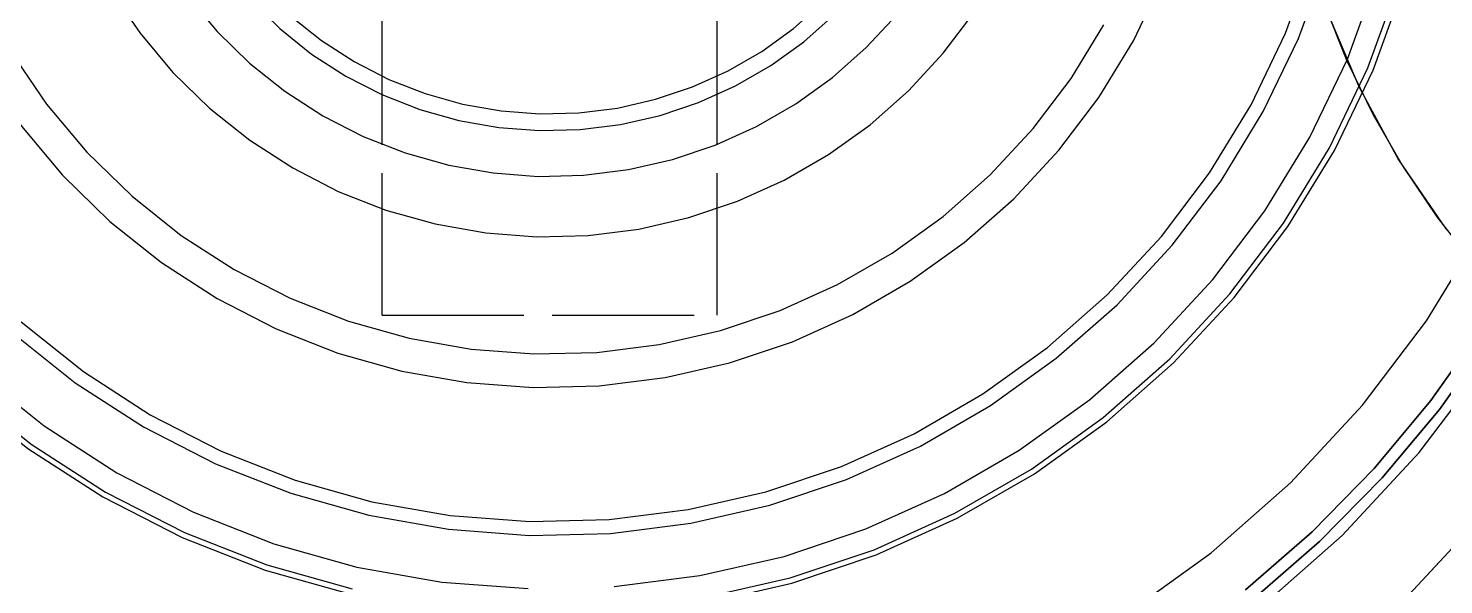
# Model space of a CAD drawing. Header units: millimetres. Extents: x -9 to 234, y -53 to 196.
# Drawn here: x 20.58 to 33.25, y 137.99 to 142.97 of the extents above; entities that cross this region are included whole.
import ezdxf

# ---------------------------------------------------------------- set-up
doc = ezdxf.new("R2010")
doc.units = ezdxf.units.MM
doc.linetypes.add('DASHED', pattern=[1.524, 1.27, -0.254])
doc.layers.add('HIDDEN', color=8, linetype='DASHED')
doc.layers.add('VISIBLE', color=7, linetype='CONTINUOUS')

msp = doc.modelspace()

# ---------------------------------------------------------------- linework, layer by layer
at = {"layer": 'HIDDEN'}
for points in [[(31.47901, 137.94101), (32.07613, 138.46077), (32.63003, 139.02635), (33.13722, 139.63417), (33.59448, 140.2804), (33.99892, 140.96093), (34.34798, 141.67146), (34.63945, 142.40748), (34.87149, 143.16436), (35.04261, 143.93728), (35.15176, 144.72136), (35.19822, 145.51163), (35.18171, 146.3031), (35.10233, 147.09075), (34.96058, 147.86959), (34.75737, 148.63471), (34.49397, 149.38124), (34.17206, 150.10448), (33.79367, 150.79983), (33.3612, 151.4629), (32.87738, 152.08949), (32.34528, 152.67563), (31.76827, 153.21762), (31.15, 153.71202)], [(31.53877, 137.84793), (32.1421, 138.37179), (32.70194, 138.94188), (33.21478, 139.55461), (33.67737, 140.2061), (34.0868, 140.89224), (34.44049, 141.60872), (34.73619, 142.35101), (34.97206, 143.11442), (35.14659, 143.89415), (35.25869, 144.68526), (35.30765, 145.48278), (35.29317, 146.28167), (35.21533, 147.07689), (35.07462, 147.86342), (34.87194, 148.6363), (34.60856, 149.39066), (34.28614, 150.12174), (33.90671, 150.82493), (33.47268, 151.49578), (32.98678, 152.13008), (32.45206, 152.72381), (31.87192, 153.27323), (31.25, 153.77487)], [(19.95651, 151.69825), (19.38559, 151.14138), (18.87294, 150.53044), (18.42367, 149.87148), (18.04225, 149.17107), (17.73246, 148.43616), (17.49738, 147.67406), (17.33935, 146.89234), (17.25994, 146.09877), (17.25994, 145.30123), (17.33935, 144.50766), (17.49738, 143.72594), (17.73246, 142.96384), (18.04225, 142.22893), (18.42367, 141.52852), (18.87294, 140.86956), (19.38559, 140.25862), (19.95651, 139.70175), (20.58005, 139.2045), (21.25, 138.7718), (21.9597, 138.40795), (22.70211, 138.11658), (23.46983, 137.90058)], [(19.95651, 151.69825), (19.38559, 151.14138), (18.87294, 150.53044), (18.42367, 149.87148), (18.04225, 149.17107), (17.73246, 148.43616), (17.49738, 147.67406), (17.33935, 146.89234), (17.25994, 146.09877), (17.25994, 145.30123), (17.33935, 144.50766), (17.49738, 143.72594), (17.73246, 142.96384), (18.04225, 142.22893), (18.42367, 141.52852), (18.87294, 140.86956), (19.38559, 140.25862), (19.95651, 139.70175), (20.58005, 139.2045), (21.25, 138.7718), (21.9597, 138.40795), (22.70211, 138.11658), (23.46983, 137.90058)], [(19.95651, 151.69825), (19.38559, 151.14138), (18.87294, 150.53044), (18.42367, 149.87148), (18.04225, 149.17107), (17.73246, 148.43616), (17.49738, 147.67406), (17.33935, 146.89234), (17.25994, 146.09877), (17.25994, 145.30123), (17.33935, 144.50766), (17.49738, 143.72594), (17.73246, 142.96384), (18.04225, 142.22893), (18.42367, 141.52852), (18.87294, 140.86956), (19.38559, 140.25862), (19.95651, 139.70175), (20.58005, 139.2045), (21.25, 138.7718), (21.9597, 138.40795), (22.70211, 138.11658), (23.46983, 137.90058)], [(19.95651, 151.69825), (19.38559, 151.14138), (18.87294, 150.53044), (18.42367, 149.87148), (18.04225, 149.17107), (17.73246, 148.43616), (17.49738, 147.67406), (17.33935, 146.89234), (17.25994, 146.09877), (17.25994, 145.30123), (17.33935, 144.50766), (17.49738, 143.72594), (17.73246, 142.96384), (18.04225, 142.22893), (18.42367, 141.52852), (18.87294, 140.86956), (19.38559, 140.25862), (19.95651, 139.70175), (20.58005, 139.2045), (21.25, 138.7718), (21.9597, 138.40795), (22.70211, 138.11658), (23.46983, 137.90058)], [(19.9896, 151.66076), (19.42224, 151.10737), (18.9128, 150.50025), (18.46634, 149.84541), (18.0873, 149.14938), (17.77944, 148.41906), (17.54584, 147.66172), (17.38879, 146.88489), (17.30988, 146.09627), (17.30988, 145.30373), (17.38879, 144.51511), (17.54584, 143.73828), (17.77944, 142.98094), (18.0873, 142.25062), (18.46634, 141.55459), (18.9128, 140.89975), (19.42224, 140.29263), (19.9896, 139.73924), (20.60924, 139.24509), (21.275, 138.8151), (21.98027, 138.45353), (22.71803, 138.16398), (23.48096, 137.94932)], [(19.9896, 151.66076), (19.42224, 151.10737), (18.9128, 150.50025), (18.46634, 149.84541), (18.0873, 149.14938), (17.77944, 148.41906), (17.54584, 147.66172), (17.38879, 146.88489), (17.30988, 146.09627), (17.30988, 145.30373), (17.38879, 144.51511), (17.54584, 143.73828), (17.77944, 142.98094), (18.0873, 142.25062), (18.46634, 141.55459), (18.9128, 140.89975), (19.42224, 140.29263), (19.9896, 139.73924), (20.60924, 139.24509), (21.275, 138.8151), (21.98027, 138.45353), (22.71803, 138.16398), (23.48096, 137.94932)], [(33.33061, 150.30552), (33.01567, 149.86931), (32.73282, 149.41165), (32.4835, 148.93489), (32.269, 148.44148), (32.09043, 147.93396), (31.9487, 147.41495), (31.84454, 146.88711), (31.7785, 146.35316), (31.75089, 145.81585), (31.76188, 145.27795), (31.81141, 144.74222), (31.89921, 144.21141), (32.02484, 143.68827), (32.18765, 143.17548), (32.3868, 142.67568), (32.62127, 142.19144), (32.88985, 141.72526), (33.19117, 141.27953), (33.52366, 140.85655)], [(33.27151, 150.22853), (32.85032, 149.61076), (32.49273, 148.95413), (32.20231, 148.26515), (31.98192, 147.55068), (31.83377, 146.81782), (31.75932, 146.07384), (31.75932, 145.32616), (31.83377, 144.58218), (31.98192, 143.84932), (32.20231, 143.13485), (32.49273, 142.44587), (32.85032, 141.78924), (33.27151, 141.17147)], [(20.43672, 140.24589), (21.00369, 139.79375), (21.61287, 139.4003), (22.25819, 139.06947), (22.93324, 138.80453), (23.63132, 138.60812), (24.34549, 138.48219), (25.06865, 138.428), (25.79361, 138.44608), (26.51316, 138.53625), (27.22017, 138.69762), (27.90759, 138.92858), (28.5686, 139.22684), (29.19662, 139.58943), (29.78543, 140.01275), (30.32916, 140.4926), (30.82241, 141.02419), (31.26028, 141.60226), (31.63842, 142.22105), (31.95306, 142.87442), (32.20109, 143.55587), (32.38003, 144.25863), (32.48812, 144.97572), (32.52426, 145.7)], [(20.51895, 140.33906), (21.07623, 139.89464), (21.675, 139.50792), (22.3093, 139.18273), (22.97282, 138.92232), (23.65898, 138.72927), (24.36094, 138.60549), (25.07175, 138.55222), (25.78432, 138.56999), (26.49158, 138.65862), (27.18651, 138.81724), (27.86219, 139.04425), (28.51191, 139.33742), (29.12921, 139.69381), (29.70795, 140.1099), (30.24239, 140.58155), (30.72722, 141.10407), (31.15761, 141.67226), (31.52928, 142.28048), (31.83855, 142.92269), (32.08235, 143.5925), (32.25823, 144.28326), (32.36447, 144.98809), (32.4, 145.7)], [(25.82916, 137.97167), (26.59577, 138.06774), (27.34901, 138.23966), (28.08139, 138.48573), (28.78563, 138.80349), (29.45473, 139.1898), (30.08205, 139.64081), (30.66134, 140.15203), (31.18684, 140.7184), (31.65335, 141.33427), (32.05622, 141.99353), (32.39144, 142.68963), (32.65569, 143.41565), (32.84634, 144.16437), (32.96149, 144.92835), (33, 145.7)], [(25.82916, 137.97167), (26.59577, 138.06774), (27.34901, 138.23966), (28.08139, 138.48573), (28.78563, 138.80349), (29.45473, 139.1898), (30.08205, 139.64081), (30.66134, 140.15203), (31.18684, 140.7184), (31.65335, 141.33427), (32.05622, 141.99353), (32.39144, 142.68963), (32.65569, 143.41565), (32.84634, 144.16437), (32.96149, 144.92835), (33, 145.7)], [(26.6305, 137.87078), (27.40318, 138.04714), (28.15446, 138.29955), (28.87687, 138.62552), (29.56324, 139.02179), (30.20674, 139.48444), (30.80098, 140.00886), (31.34005, 140.58984), (31.8186, 141.22161), (32.23186, 141.89788), (32.57574, 142.61194), (32.8468, 143.3567), (33.04237, 144.12474), (33.16049, 144.90844), (33.2, 145.7)], [(26.6305, 137.87078), (27.40318, 138.04714), (28.15446, 138.29955), (28.87687, 138.62552), (29.56324, 139.02179), (30.20674, 139.48444), (30.80098, 140.00886), (31.34005, 140.58984), (31.8186, 141.22161), (32.23186, 141.89788), (32.57574, 142.61194), (32.8468, 143.3567), (33.04237, 144.12474), (33.16049, 144.90844), (33.2, 145.7)], [(26.63919, 137.82154), (27.41672, 137.99901), (28.17273, 138.25301), (28.89969, 138.58103), (29.59037, 138.97979), (30.23792, 139.44535), (30.83589, 139.97307), (31.37836, 140.5577), (31.85991, 141.19344), (32.27577, 141.87397), (32.62181, 142.59252), (32.89458, 143.34196), (33.09138, 144.11483), (33.21025, 144.90346), (33.25, 145.7)], [(26.63919, 137.82154), (27.41672, 137.99901), (28.17273, 138.25301), (28.89969, 138.58103), (29.59037, 138.97979), (30.23792, 139.44535), (30.83589, 139.97307), (31.37836, 140.5577), (31.85991, 141.19344), (32.27577, 141.87397), (32.62181, 142.59252), (32.89458, 143.34196), (33.09138, 144.11483), (33.21025, 144.90346), (33.25, 145.7)], [(26.63919, 137.82154), (27.41672, 137.99901), (28.17273, 138.25301), (28.89969, 138.58103), (29.59037, 138.97979), (30.23792, 139.44535), (30.83589, 139.97307), (31.37836, 140.5577), (31.85991, 141.19344), (32.27577, 141.87397), (32.62181, 142.59252), (32.89458, 143.34196), (33.09138, 144.11483), (33.21025, 144.90346), (33.25, 145.7)], [(26.63919, 137.82154), (27.41672, 137.99901), (28.17273, 138.25301), (28.89969, 138.58103), (29.59037, 138.97979), (30.23792, 139.44535), (30.83589, 139.97307), (31.37836, 140.5577), (31.85991, 141.19344), (32.27577, 141.87397), (32.62181, 142.59252), (32.89458, 143.34196), (33.09138, 144.11483), (33.21025, 144.90346), (33.25, 145.7)], [(30.40419, 137.71975), (31.17315, 138.2726), (31.88325, 138.89926), (32.52742, 139.59352), (33.09927, 140.34846), (33.5931, 141.15659), (34.00402, 142.00987), (34.32794, 142.89983), (34.56164, 143.81761), (34.70279, 144.75411), (34.75, 145.7)], [(30.40419, 137.71975), (31.17315, 138.2726), (31.88325, 138.89926), (32.52742, 139.59352), (33.09927, 140.34846), (33.5931, 141.15659), (34.00402, 142.00987), (34.32794, 142.89983), (34.56164, 143.81761), (34.70279, 144.75411), (34.75, 145.7)], [(31.58466, 137.75659), (32.34409, 138.42679), (33.03301, 139.16928), (33.64459, 139.97667), (34.17273, 140.84094), (34.6122, 141.7535), (34.95862, 142.70529), (35.20855, 143.68684), (35.35951, 144.68839), (35.41, 145.7)], [(32.90268, 137.8541), (33.64585, 138.65505), (34.30558, 139.52601), (34.87531, 140.45834), (35.34938, 141.44275), (35.72308, 142.46948), (35.99269, 143.52832), (36.15554, 144.60874), (36.21, 145.7)], [(20.50706, 142.10736), (20.88834, 141.65297), (21.31297, 141.2388), (21.77673, 140.86897), (22.275, 140.54715), (22.80284, 140.27654), (23.355, 140.05983), (23.926, 139.89918), (24.51015, 139.79618), (25.10166, 139.75185), (25.69464, 139.76664), (26.28321, 139.84039), (26.8615, 139.97239), (27.42378, 140.1613), (27.96445, 140.40526), (28.47815, 140.70185), (28.95976, 141.0481), (29.40451, 141.44059), (29.80796, 141.87541), (30.16612, 142.34825), (30.47542, 142.85439), (30.73278, 143.38881)], [(20.50706, 142.10736), (20.88834, 141.65297), (21.31297, 141.2388), (21.77673, 140.86897), (22.275, 140.54715), (22.80284, 140.27654), (23.355, 140.05983), (23.926, 139.89918), (24.51015, 139.79618), (25.10166, 139.75185), (25.69464, 139.76664), (26.28321, 139.84039), (26.8615, 139.97239), (27.42378, 140.1613), (27.96445, 140.40526), (28.47815, 140.70185), (28.95976, 141.0481), (29.40451, 141.44059), (29.80796, 141.87541), (30.16612, 142.34825), (30.47542, 142.85439), (30.73278, 143.38881)], [(23.75, 140.4), (23.75, 143.4)], [(23.75, 140.4), (23.75, 143.4)], [(26.75, 140.4), (26.75, 143.4)], [(26.75, 140.4), (26.75, 143.4)], [(21.32486, 143.3014), (21.58319, 142.9225), (21.87796, 142.57121), (22.20625, 142.25101), (22.56478, 141.96509), (22.95, 141.71628), (23.35808, 141.50707), (23.78496, 141.33953), (24.2264, 141.21533), (24.67802, 141.1357), (25.13532, 141.10143), (25.59376, 141.11286), (26.04878, 141.16988), (26.49587, 141.27193), (26.93057, 141.41798), (27.34857, 141.60659), (27.74571, 141.83588), (28.11805, 142.10358), (28.46189, 142.40701), (28.7738, 142.74318), (29.0507, 143.10873)], [(21.32486, 143.3014), (21.58319, 142.9225), (21.87796, 142.57121), (22.20625, 142.25101), (22.56478, 141.96509), (22.95, 141.71628), (23.35808, 141.50707), (23.78496, 141.33953), (24.2264, 141.21533), (24.67802, 141.1357), (25.13532, 141.10143), (25.59376, 141.11286), (26.04878, 141.16988), (26.49587, 141.27193), (26.93057, 141.41798), (27.34857, 141.60659), (27.74571, 141.83588), (28.11805, 142.10358), (28.46189, 142.40701), (28.7738, 142.74318), (29.0507, 143.10873)], [(22.01364, 143.24855), (22.27381, 142.9385), (22.56356, 142.65589), (22.88, 142.40353), (23.22, 142.18394), (23.58017, 141.99929), (23.95694, 141.85141), (24.34657, 141.74179), (24.74516, 141.67151), (25.14878, 141.64126), (25.5534, 141.65135), (25.95501, 141.70168), (26.34961, 141.79175), (26.73328, 141.92065), (27.10222, 142.08712), (27.45274, 142.28949), (27.78137, 142.52576), (28.08484, 142.79358), (28.36014, 143.09028)], [(22.01364, 143.24855), (22.27381, 142.9385), (22.56356, 142.65589), (22.88, 142.40353), (23.22, 142.18394), (23.58017, 141.99929), (23.95694, 141.85141), (24.34657, 141.74179), (24.74516, 141.67151), (25.14878, 141.64126), (25.5534, 141.65135), (25.95501, 141.70168), (26.34961, 141.79175), (26.73328, 141.92065), (27.10222, 142.08712), (27.45274, 142.28949), (27.78137, 142.52576), (28.08484, 142.79358), (28.36014, 143.09028)], [(22.01364, 143.24855), (22.27381, 142.9385), (22.56356, 142.65589), (22.88, 142.40353), (23.22, 142.18394), (23.58017, 141.99929), (23.95694, 141.85141), (24.34657, 141.74179), (24.74516, 141.67151), (25.14878, 141.64126), (25.5534, 141.65135), (25.95501, 141.70168), (26.34961, 141.79175), (26.73328, 141.92065), (27.10222, 142.08712), (27.45274, 142.28949), (27.78137, 142.52576), (28.08484, 142.79358), (28.36014, 143.09028)], [(22.01364, 143.24855), (22.27381, 142.9385), (22.56356, 142.65589), (22.88, 142.40353), (23.22, 142.18394), (23.58017, 141.99929), (23.95694, 141.85141), (24.34657, 141.74179), (24.74516, 141.67151), (25.14878, 141.64126), (25.5534, 141.65135), (25.95501, 141.70168), (26.34961, 141.79175), (26.73328, 141.92065), (27.10222, 142.08712), (27.45274, 142.28949), (27.78137, 142.52576), (28.08484, 142.79358), (28.36014, 143.09028)], [(22.57436, 143.21737), (22.83485, 142.9633), (23.11934, 142.73643), (23.425, 142.53901), (23.7488, 142.373), (24.08752, 142.24007), (24.4378, 142.14151), (24.79615, 142.07833), (25.159, 142.05113), (25.52276, 142.06021), (25.88382, 142.10545), (26.23857, 142.18642), (26.58349, 142.30231), (26.91517, 142.45197), (27.23029, 142.63391), (27.52574, 142.84632), (27.79856, 143.08709)], [(22.57436, 143.21737), (22.83485, 142.9633), (23.11934, 142.73643), (23.425, 142.53901), (23.7488, 142.373), (24.08752, 142.24007), (24.4378, 142.14151), (24.79615, 142.07833), (25.159, 142.05113), (25.52276, 142.06021), (25.88382, 142.10545), (26.23857, 142.18642), (26.58349, 142.30231), (26.91517, 142.45197), (27.23029, 142.63391), (27.52574, 142.84632), (27.79856, 143.08709)], [(22.9341, 143.07577), (23.2069, 142.85822), (23.5, 142.66891), (23.8105, 142.50973), (24.1353, 142.38225), (24.47118, 142.28775), (24.8148, 142.22716), (25.16274, 142.20109), (25.51156, 142.20979), (25.85777, 142.25317), (26.19794, 142.33082), (26.52869, 142.44194), (26.84674, 142.58545), (27.14891, 142.75991), (27.43221, 142.96359), (27.69383, 143.19447)], [(22.9341, 143.07577), (23.2069, 142.85822), (23.5, 142.66891), (23.8105, 142.50973), (24.1353, 142.38225), (24.47118, 142.28775), (24.8148, 142.22716), (25.16274, 142.20109), (25.51156, 142.20979), (25.85777, 142.25317), (26.19794, 142.33082), (26.52869, 142.44194), (26.84674, 142.58545), (27.14891, 142.75991), (27.43221, 142.96359), (27.69383, 143.19447)], [(22.9341, 143.07577), (23.2069, 142.85822), (23.5, 142.66891), (23.8105, 142.50973), (24.1353, 142.38225), (24.47118, 142.28775), (24.8148, 142.22716), (25.16274, 142.20109), (25.51156, 142.20979), (25.85777, 142.25317), (26.19794, 142.33082), (26.52869, 142.44194), (26.84674, 142.58545), (27.14891, 142.75991), (27.43221, 142.96359), (27.69383, 143.19447)], [(22.9341, 143.07577), (23.2069, 142.85822), (23.5, 142.66891), (23.8105, 142.50973), (24.1353, 142.38225), (24.47118, 142.28775), (24.8148, 142.22716), (25.16274, 142.20109), (25.51156, 142.20979), (25.85777, 142.25317), (26.19794, 142.33082), (26.52869, 142.44194), (26.84674, 142.58545), (27.14891, 142.75991), (27.43221, 142.96359), (27.69383, 143.19447)], [(20.42891, 142.75389), (20.7462, 142.28851), (21.10826, 141.85702), (21.51148, 141.46374), (21.95185, 141.11255), (22.425, 140.80696), (22.92623, 140.54999), (23.45055, 140.34421), (23.99276, 140.19166), (24.54746, 140.09385), (25.10914, 140.05176), (25.67223, 140.0658), (26.23111, 140.13584), (26.78025, 140.26117), (27.31418, 140.44056), (27.82759, 140.67222), (28.31539, 140.95385), (28.77272, 141.28265), (29.19504, 141.65535), (29.57815, 142.06825), (29.91825, 142.51724), (30.21195, 142.99787)], [(20.42891, 142.75389), (20.7462, 142.28851), (21.10826, 141.85702), (21.51148, 141.46374), (21.95185, 141.11255), (22.425, 140.80696), (22.92623, 140.54999), (23.45055, 140.34421), (23.99276, 140.19166), (24.54746, 140.09385), (25.10914, 140.05176), (25.67223, 140.0658), (26.23111, 140.13584), (26.78025, 140.26117), (27.31418, 140.44056), (27.82759, 140.67222), (28.31539, 140.95385), (28.77272, 141.28265), (29.19504, 141.65535), (29.57815, 142.06825), (29.91825, 142.51724), (30.21195, 142.99787)], [(23.75, 140.4), (26.75, 140.4)], [(23.75, 140.4), (26.75, 140.4)], [(20.12193, 139.8892), (20.72599, 139.40748), (21.375, 138.9883), (22.06252, 138.63583), (22.78173, 138.35356), (23.52546, 138.14431), (24.28634, 138.01015), (25.05679, 137.95241)], [(20.12193, 139.8892), (20.72599, 139.40748), (21.375, 138.9883), (22.06252, 138.63583), (22.78173, 138.35356), (23.52546, 138.14431), (24.28634, 138.01015), (25.05679, 137.95241)]]:
    msp.add_lwpolyline(points, dxfattribs=at)
at = {"layer": 'VISIBLE'}
for points in [[(31.15, 153.71202), (31.76827, 153.21762), (32.34528, 152.67563), (32.87738, 152.08949), (33.3612, 151.4629), (33.79367, 150.79983), (34.17206, 150.10448), (34.49397, 149.38124), (34.75737, 148.63471), (34.96058, 147.86959), (35.10233, 147.09075), (35.18171, 146.3031), (35.19822, 145.51163), (35.15176, 144.72136), (35.04261, 143.93728), (34.87149, 143.16436), (34.63945, 142.40748), (34.34798, 141.67146), (33.99892, 140.96093), (33.59448, 140.2804), (33.13722, 139.63417), (32.63003, 139.02635), (32.07613, 138.46077), (31.47901, 137.94101)], [(31.25, 153.77487), (31.87192, 153.27323), (32.45206, 152.72381), (32.98678, 152.13008), (33.47268, 151.49578), (33.90671, 150.82493), (34.28614, 150.12174), (34.60856, 149.39066), (34.87194, 148.6363), (35.07462, 147.86342), (35.21533, 147.07689), (35.29317, 146.28167), (35.30765, 145.48278), (35.25869, 144.68526), (35.14659, 143.89415), (34.97206, 143.11442), (34.73619, 142.35101), (34.44049, 141.60872), (34.0868, 140.89224), (33.67737, 140.2061), (33.21478, 139.55461), (32.70194, 138.94188), (32.1421, 138.37179), (31.53877, 137.84793)], [(31.58466, 137.75659), (32.34409, 138.42679), (33.03301, 139.16928), (33.64459, 139.97667), (34.17273, 140.84094), (34.6122, 141.7535), (34.95862, 142.70529), (35.20855, 143.68684), (35.35951, 144.68839), (35.41, 145.7)], [(32.90268, 137.8541), (33.64585, 138.65505), (34.30558, 139.52601), (34.87531, 140.45834), (35.34938, 141.44275), (35.72308, 142.46948), (35.99269, 143.52832), (36.15554, 144.60874), (36.21, 145.7)]]:
    msp.add_lwpolyline(points, dxfattribs=at)

doc.saveas('drawing.dxf')
